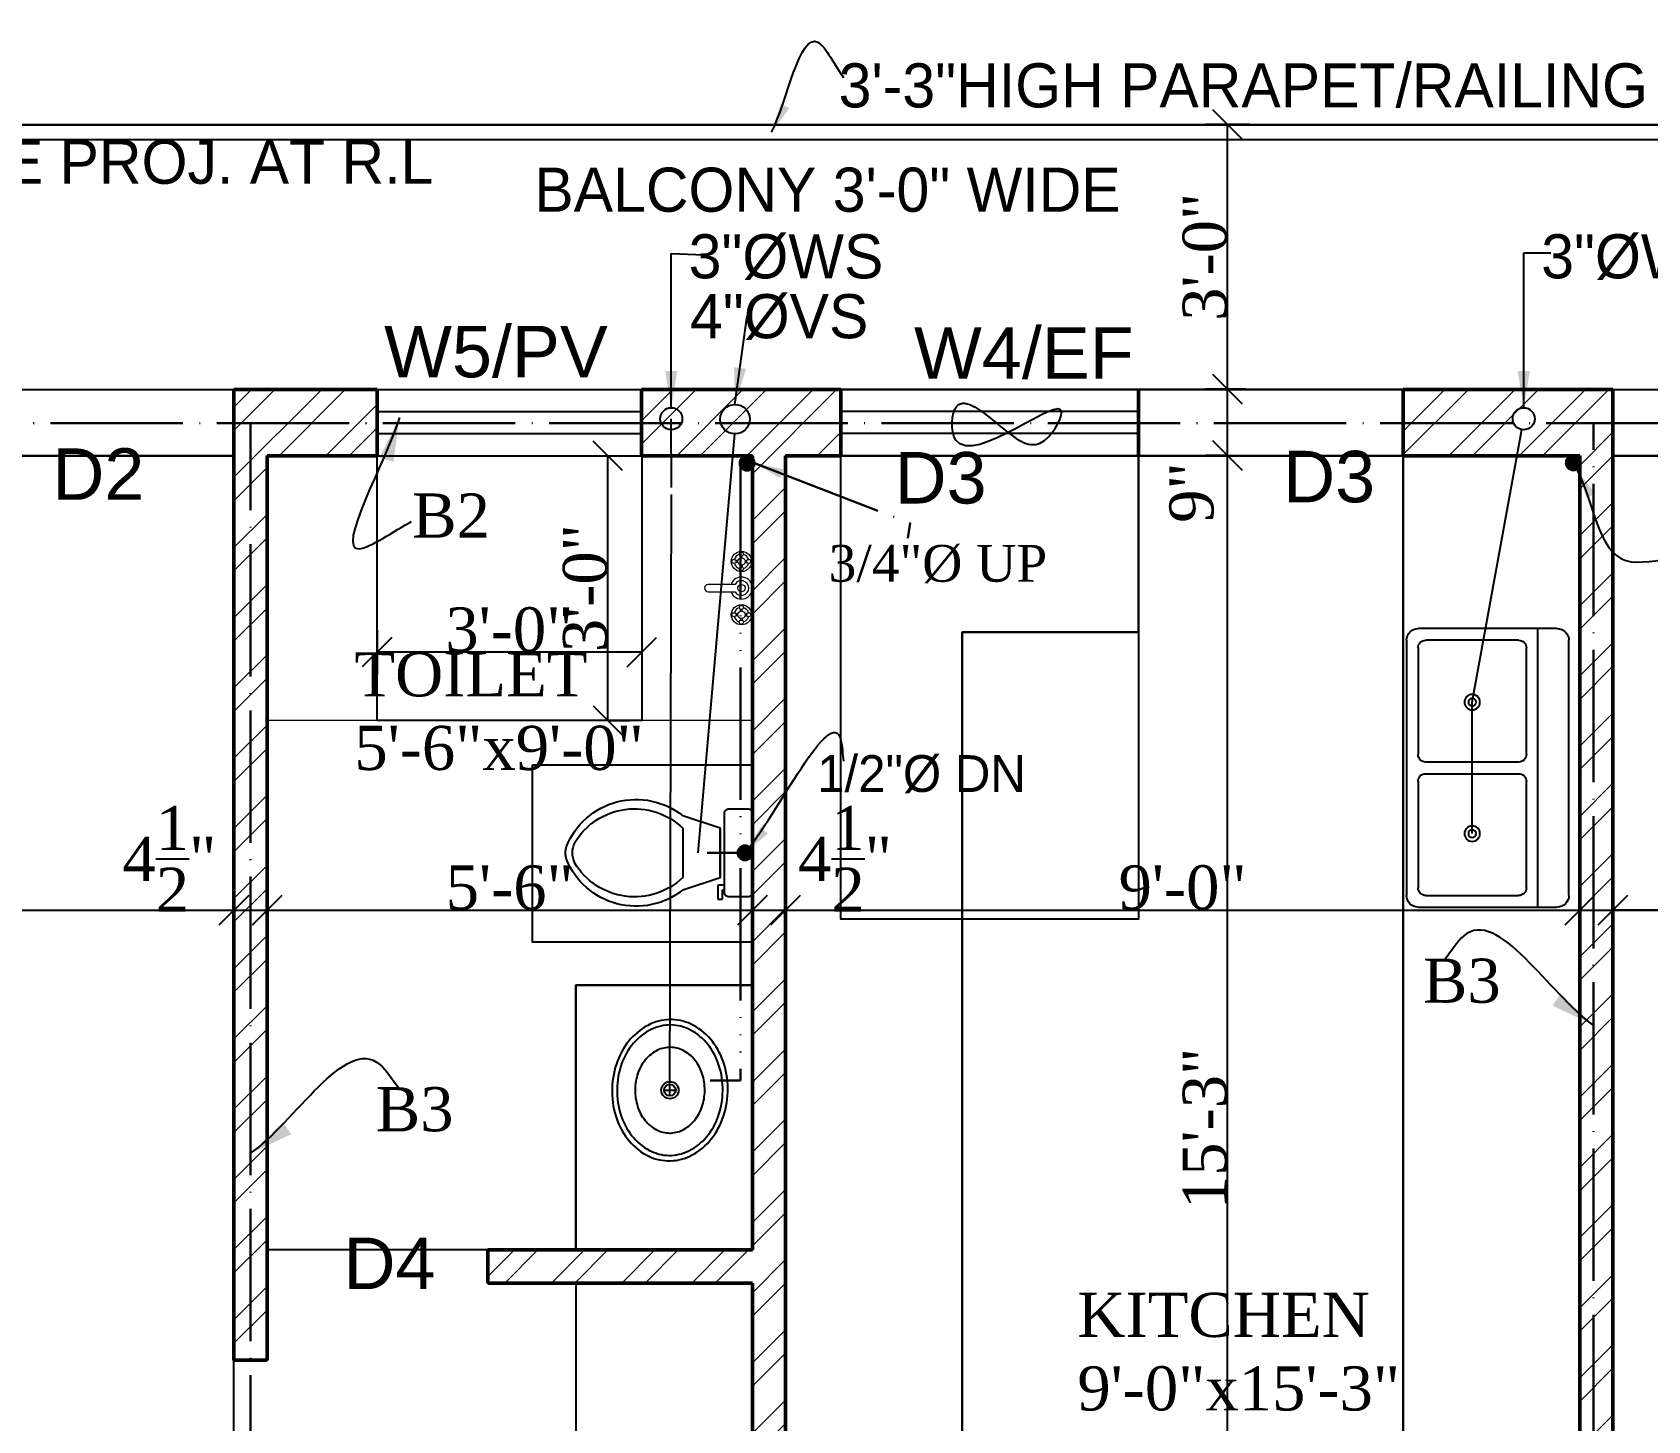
# Model space of a CAD drawing. Header units: feet. Extents: x 37458 to 42412, y -3338 to -325.
# Drawn here: x 38245.6 to 38465.3, y -726.3 to -537.5 of the extents above; entities that cross this region are included whole.
import ezdxf

# ---------------------------------------------------------------- set-up
doc = ezdxf.new("R2010")
doc.units = ezdxf.units.FT
doc.header["$MEASUREMENT"] = 0
doc.header["$PDMODE"] = 35
doc.header["$PDSIZE"] = 8
for name, pattern in [('ACAD_ISO04W100', [30, 24, -3, 0, -3]), ('ACAD_ISO06W100', [36, 24, -3, 0, -3, 0, -3, 0, -3]), ('DASHED2', [0.375, 0.25, -0.125])]:
    doc.linetypes.add(name, pattern=pattern)
doc.layers.get('0').update_dxf_attribs({"color": 34, "lineweight": 25})
doc.layers.get('Defpoints').update_dxf_attribs({"color": 52})
for name, color, linetype, lineweight in [('BEAM', 6, 'ACAD_ISO04W100', 30), ('dim', 161, 'Continuous', 25), ('dimensiom', 35, 'Continuous', 25), ('FITTINGS', 150, 'Continuous', 20), ('fresh water', 171, 'ACAD_ISO06W100', 30), ('HATCH', 254, 'Continuous', 13), ('joinery', 161, 'Continuous', 25), ('PROJECTION', 21, 'DASHED2', 25), ('RAILING', 113, 'Continuous', 25), ('Sewer', 30, 'Continuous', 25), ('TEXT', 7, 'Continuous', 30), ('wall', 1, 'Continuous', 50), ('WIN', 141, 'Continuous', 25)]:
    doc.layers.add(name, color=color, linetype=linetype, lineweight=lineweight)
for name, color, linetype, plot in [('BLK_1_FLR_1_BLT_UP_AREA', 25, 'Continuous', False), ('BLK_1_FLR_1_KITCHEN', 4, 'Continuous', False), ('BLK_1_FLR_1_REGULAR_ROOM_1', 1, 'Continuous', False), ('BLK_1_FLR_1_REGULAR_ROOM_2', 1, 'Continuous', False), ('BLK_1_FLR_1_WASH', 7, 'Continuous', False), ('BLK_1_FLR_1_WATER_CLOSET', 1, 'Continuous', False), ('BLK_1_FLR_1_WC_BATH', 4, 'Continuous', False)]:
    doc.layers.add(name, color=color, linetype=linetype, plot=plot)
for name, color, linetype in [('BLK_1_FLR_1_CARPET_AREA', 25, 'Continuous'), ('BLK_1_FLR_1_CHAJJA', 7, 'Continuous'), ('BLK_1_FLR_1_LIGHT_VENTILATION', 7, 'Continuous'), ('BLK_1_FLR_1_ROOM_2_LIGHT_VENTILATION_2', 7, 'Continuous')]:
    doc.layers.add(name, color=color, linetype=linetype)
doc.styles.add("4''", font='romai___.ttf', dxfattribs={"height": 7})
doc.styles.get("Standard").update_dxf_attribs({"font": 'times.ttf', "height": 6})
doc.dimstyles.new('arrow', dxfattribs={"dimtxt": 6, "dimasz": 4, "dimexe": 3, "dimexo": 6, "dimgap": 0, "dimtad": 1, "dimzin": 3, "dimdsep": 46, "dimlunit": 4, "dimtxsty": 'Standard', "dimblk": 'OBLIQUE', "dimcen": 12, "dimclrd": 7, "dimclre": 256, "dimclrt": 7, "dimadec": 0, "dimazin": 0, "dimtfac": 1, "dimtofl": 0, "dimtmove": 0, "dimatfit": 3, "dimfxl": 3, "dimfxlon": 1, "dimtolj": 1, "dimtzin": 0, "dimlwd": -1, "dimlwe": -1, "dimarcsym": 0})
doc.dimstyles.new('DIM PLAN', dxfattribs={"dimtxt": 6, "dimasz": 2, "dimexe": 3, "dimexo": 15, "dimgap": 0, "dimtad": 0, "dimzin": 3, "dimdsep": 46, "dimlunit": 4, "dimtxsty": 'Standard', "dimcen": 12, "dimclrd": 256, "dimclre": 256, "dimclrt": 256, "dimadec": 0, "dimazin": 0, "dimtfac": 1, "dimtofl": 0, "dimtmove": 0, "dimatfit": 3, "dimfxl": 3, "dimfxlon": 1, "dimtolj": 1, "dimtzin": 0, "dimlwd": -1, "dimlwe": -1, "dimarcsym": 0})

# ---------------------------------------------------------------- blocks, each defined once
blk = doc.blocks.new('A$C6097086A')
at = {"layer": 'Sewer'}
for p, q in [((-3.36, 9.45), (3.36, 9.45)), ((4.41, 4.72), (6.3, 4.72)), ((4.41, 3.78), (4.41, 4.72)), ((6.3, 4.72), (6.3, 4.09)), ((-5.98, 3.15), (-5.98, 0.63)), ((6.3, 4.09), (5.04, 4.09)), ((5.04, 4.09), (5.04, 3.78))]:
    blk.add_line(p, q, dxfattribs=at)
for points in [[(5.04, 9.45), (3.36, 4.41), (-3.36, 4.41), (-5.04, 9.45)], [(-3.36, 4.41), (3.36, 4.41)], [(5.35, 3.78), (-5.35, 3.78)], [(5.98, 0.63), (5.98, 3.15)], [(-5.35, 0), (5.35, 0)]]:
    blk.add_lwpolyline(points, dxfattribs=at)
for centre, radius, start, end in [((2.96, 15.82), 10.22, 112.0284, 218.5307), ((3.53, 16.02), 9.52, 121.053, 223.6321), ((0, 21.11), 3.36, 65.7318, 114.2682), ((0, 22.05), 3.36, 74.8605, 105.1395), ((-2.96, 15.82), 10.22, 321.4691, 67.9714), ((-3.53, 16.02), 9.52, 316.3677, 58.9468), ((-5.43, 3.23), 0.557, 81.8699, 188.1301), ((5.43, 3.23), 0.557, 351.8699, 98.1301), ((-5.43, 0.55), 0.557, 171.8699, 278.1301), ((5.43, 0.55), 0.557, 261.8699, 8.1301)]:
    blk.add_arc(centre, radius, start, end, dxfattribs=at)
blk = doc.blocks.new('Sink - Oval top')
at = {"layer": 'Sewer'}
for p, q in [((-1, 0), (1, 0)), ((0, 1), (0, -1))]:
    blk.add_line(p, q, dxfattribs=at)
at = {"layer": 'Sewer', "linetype": 'Continuous'}
for points in [[(-12.23, 0.39, 0.117634), (-11.46, -3.36, 0.104469), (-8.88, -6.8, 0.090016), (-5.08, -9.07, 0.08192), (-0.32, -10.02, 0.08192), (4.49, -9.38, 0.090016), (8.42, -7.36, 0.104469), (11.22, -4.09, 0.117634), (12.23, -0.39, 0.117634), (11.46, 3.36, 0.104469), (8.88, 6.8, 0.090016), (5.08, 9.07, 0.08192), (0.32, 10.02, 0.08192), (-4.49, 9.38, 0.090016), (-8.42, 7.36, 0.104469), (-11.22, 4.09, 0.117634)], [(-11.29, 0.16, 0.118622), (-10.52, -3.25, 0.104678), (-8.07, -6.36, 0.089562), (-4.54, -8.37, 0.081185), (-0.13, -9.15, 0.081185), (4.3, -8.49, 0.089562), (7.89, -6.58, 0.104678), (10.42, -3.55, 0.118622), (11.29, -0.16, 0.118622), (10.52, 3.25, 0.104678), (8.07, 6.36, 0.089562), (4.54, 8.37, 0.081185), (0.13, 9.15, 0.081185), (-4.3, 8.49, 0.089562), (-7.89, 6.58, 0.104678), (-10.42, 3.55, 0.118622)], [(-7.42, 0.08, 0.118283), (-6.91, -2.17, 0.104607), (-5.29, -4.21, 0.089718), (-2.97, -5.53, 0.081436), (-0.07, -6.04, 0.081436), (2.84, -5.59, 0.089718), (5.2, -4.33, 0.104607), (6.86, -2.32, 0.118283), (7.42, -0.08, 0.118283), (6.91, 2.17, 0.104607), (5.29, 4.21, 0.089718), (2.97, 5.53, 0.081436), (0.07, 6.04, 0.081436), (-2.84, 5.59, 0.089718), (-5.2, 4.33, 0.104607), (-6.86, 2.32, 0.118283)]]:
    blk.add_lwpolyline(points, format="xyb", close=True, dxfattribs=at)
at = {"layer": 'Sewer'}
for radius in [1.5, 1]:
    blk.add_circle((0, 0), radius, dxfattribs=at)
blk = doc.blocks.new('_Oblique')
at = {"layer": 'dimensiom', "color": 0, "lineweight": -2}
blk.add_line((-0.5, -0.5), (0.5, 0.5), dxfattribs=at)
blk = doc.blocks.new('Sink-double - 36 in top')
at = {"layer": 'Sewer'}
for p, q in [((-18, -4), (18, -4)), ((-0.75, -18.5), (-0.75, -6.5)), ((0.75, -6.5), (0.75, -18.5))]:
    blk.add_line(p, q, dxfattribs=at)
for points in [[(-16.5, 0), (16.5, 0)], [(-18, -19.5), (-18, -1.5)], [(18, -1.5), (18, -19.5)], [(-15.5, -5.5), (-1.75, -5.5)], [(1.75, -5.5), (15.5, -5.5)], [(-16.5, -18.5), (-16.5, -6.5)], [(16.5, -6.5), (16.5, -18.5)], [(-1.75, -19.5), (-15.5, -19.5)], [(15.5, -19.5), (1.75, -19.5)], [(16.5, -21), (-16.5, -21)]]:
    blk.add_lwpolyline(points, dxfattribs=at)
for centre, radius in [((-8.5, -12.5), 1), ((-8.5, -12.5), 0.5), ((8.5, -12.5), 1), ((8.5, -12.5), 0.5)]:
    blk.add_circle(centre, radius, dxfattribs=at)
for centre, radius, start, end in [((-16.5, -1.5), 1.5, 90, 180), ((16.5, -1.5), 1.5, 0, 90), ((-15.5, -6.5), 1, 90, 180), ((-1.75, -6.5), 1, 0, 90), ((1.75, -6.5), 1, 90, 180), ((15.5, -6.5), 1, 0, 90), ((-15.5, -18.5), 1, 180, 270), ((-1.75, -18.5), 1, 270, 0), ((1.75, -18.5), 1, 180, 270), ((15.5, -18.5), 1, 270, 0), ((-16.5, -19.5), 1.5, 180, 270), ((16.5, -19.5), 1.5, 270, 0)]:
    blk.add_arc(centre, radius, start, end, dxfattribs=at)
blk = doc.blocks.new('*D129')
at = {"layer": 'Defpoints', "color": 0, "ltscale": 0.75, "transparency": 16777216}
for p in [(38139.55, -647.75), (38273.05, -656.89), (38273.05, -656.89)]:
    blk.add_point(p, dxfattribs=at)
at = {"layer": 'dimensiom', "ltscale": 0.75, "transparency": 16777216}
for p, q in [((38139.55, -653.89), (38139.55, -659.89)), ((38273.05, -656.89), (38273.05, -659.89))]:
    blk.add_line(p, q, dxfattribs=at)
at = {"layer": 'dimensiom', "color": 7, "ltscale": 0.75, "transparency": 16777216}
blk.add_line((38139.55, -656.89), (38273.05, -656.89), dxfattribs=at)
at = {"layer": 'dimensiom', "color": 7, "ltscale": 0.75, "transparency": 16777216, "xscale": 4, "yscale": 4, "zscale": 4, "rotation": 180}
blk.add_blockref('_Oblique', (38139.55, -656.89), dxfattribs=at)
at = {"layer": 'dimensiom', "color": 7, "ltscale": 0.75, "transparency": 16777216, "xscale": 4, "yscale": 4, "zscale": 4}
blk.add_blockref('_Oblique', (38273.05, -656.89), dxfattribs=at)
at = {"layer": 'dimensiom', "color": 7, "ltscale": 0.75, "transparency": 16777216, "insert": (38206.3, -649.9), "char_height": 6, "attachment_point": 5}
blk.add_mtext('\\A1;11\'-1{\\H1x;\\S1/2;}"', dxfattribs=at)
blk = doc.blocks.new('*D130')
at = {"layer": 'Defpoints', "color": 0, "ltscale": 0.75, "transparency": 16777216}
for p in [(38273.05, -656.89), (38277.55, -656.89), (38277.55, -656.89)]:
    blk.add_point(p, dxfattribs=at)
at = {"layer": 'dimensiom', "ltscale": 0.75, "transparency": 16777216}
for p, q in [((38273.05, -656.89), (38273.05, -659.89)), ((38277.55, -656.89), (38277.55, -659.89))]:
    blk.add_line(p, q, dxfattribs=at)
at = {"layer": 'dimensiom', "color": 7, "ltscale": 0.75, "transparency": 16777216}
blk.add_line((38273.05, -656.89), (38277.55, -656.89), dxfattribs=at)
at = {"layer": 'dimensiom', "color": 7, "ltscale": 0.75, "transparency": 16777216, "xscale": 4, "yscale": 4, "zscale": 4, "rotation": 180}
blk.add_blockref('_Oblique', (38273.05, -656.89), dxfattribs=at)
at = {"layer": 'dimensiom', "color": 7, "ltscale": 0.75, "transparency": 16777216, "xscale": 4, "yscale": 4, "zscale": 4}
blk.add_blockref('_Oblique', (38277.55, -656.89), dxfattribs=at)
at = {"layer": 'dimensiom', "color": 7, "ltscale": 0.75, "transparency": 16777216, "insert": (38264.27, -649.9), "char_height": 6, "attachment_point": 5}
blk.add_mtext('\\A1;4{\\H1x;\\S1/2;}"', dxfattribs=at)
blk = doc.blocks.new('*D131')
at = {"layer": 'Defpoints', "color": 0, "ltscale": 0.75, "transparency": 16777216}
for p in [(38343.55, -649.09), (38277.55, -656.89), (38343.55, -656.89)]:
    blk.add_point(p, dxfattribs=at)
at = {"layer": 'dimensiom', "ltscale": 0.75, "transparency": 16777216}
for p, q in [((38343.55, -655.09), (38343.55, -659.89)), ((38277.55, -656.89), (38277.55, -659.89))]:
    blk.add_line(p, q, dxfattribs=at)
at = {"layer": 'dimensiom', "color": 7, "ltscale": 0.75, "transparency": 16777216}
blk.add_line((38277.55, -656.89), (38343.55, -656.89), dxfattribs=at)
at = {"layer": 'dimensiom', "color": 7, "ltscale": 0.75, "transparency": 16777216, "xscale": 4, "yscale": 4, "zscale": 4, "rotation": 180}
blk.add_blockref('_Oblique', (38277.55, -656.89), dxfattribs=at)
at = {"layer": 'dimensiom', "color": 7, "ltscale": 0.75, "transparency": 16777216, "xscale": 4, "yscale": 4, "zscale": 4}
blk.add_blockref('_Oblique', (38343.55, -656.89), dxfattribs=at)
at = {"layer": 'dimensiom', "color": 7, "ltscale": 0.75, "transparency": 16777216, "insert": (38310.55, -653.84), "char_height": 6, "attachment_point": 5}
blk.add_mtext('\\A1;5\'-6"', dxfattribs=at)
blk = doc.blocks.new('*D132')
at = {"layer": 'Defpoints', "color": 0, "ltscale": 0.75, "transparency": 16777216}
for p in [(38343.55, -649.09), (38348.05, -648.34), (38348.05, -656.89)]:
    blk.add_point(p, dxfattribs=at)
at = {"layer": 'dimensiom', "ltscale": 0.75, "transparency": 16777216}
for p, q in [((38348.05, -654.34), (38348.05, -659.89)), ((38343.55, -655.09), (38343.55, -659.89))]:
    blk.add_line(p, q, dxfattribs=at)
at = {"layer": 'dimensiom', "color": 7, "ltscale": 0.75, "transparency": 16777216}
blk.add_line((38343.55, -656.89), (38348.05, -656.89), dxfattribs=at)
at = {"layer": 'dimensiom', "color": 7, "ltscale": 0.75, "transparency": 16777216, "xscale": 4, "yscale": 4, "zscale": 4, "rotation": 180}
blk.add_blockref('_Oblique', (38343.55, -656.89), dxfattribs=at)
at = {"layer": 'dimensiom', "color": 7, "ltscale": 0.75, "transparency": 16777216, "xscale": 4, "yscale": 4, "zscale": 4}
blk.add_blockref('_Oblique', (38348.05, -656.89), dxfattribs=at)
at = {"layer": 'dimensiom', "color": 7, "ltscale": 0.75, "transparency": 16777216, "insert": (38356.14, -649.9), "char_height": 6, "attachment_point": 5}
blk.add_mtext('\\A1;4{\\H1x;\\S1/2;}"', dxfattribs=at)
blk = doc.blocks.new('*D133')
at = {"layer": 'Defpoints', "color": 0, "ltscale": 0.75, "transparency": 16777216}
for p in [(38348.05, -648.34), (38456.05, -654.44), (38456.05, -656.89)]:
    blk.add_point(p, dxfattribs=at)
at = {"layer": 'dimensiom', "ltscale": 0.75, "transparency": 16777216}
for p, q in [((38348.05, -654.34), (38348.05, -659.89)), ((38456.05, -656.89), (38456.05, -659.89))]:
    blk.add_line(p, q, dxfattribs=at)
at = {"layer": 'dimensiom', "color": 7, "ltscale": 0.75, "transparency": 16777216}
blk.add_line((38348.05, -656.89), (38456.05, -656.89), dxfattribs=at)
at = {"layer": 'dimensiom', "color": 7, "ltscale": 0.75, "transparency": 16777216, "xscale": 4, "yscale": 4, "zscale": 4, "rotation": 180}
blk.add_blockref('_Oblique', (38348.05, -656.89), dxfattribs=at)
at = {"layer": 'dimensiom', "color": 7, "ltscale": 0.75, "transparency": 16777216, "xscale": 4, "yscale": 4, "zscale": 4}
blk.add_blockref('_Oblique', (38456.05, -656.89), dxfattribs=at)
at = {"layer": 'dimensiom', "color": 7, "ltscale": 0.75, "transparency": 16777216, "insert": (38402.05, -653.83), "char_height": 6, "attachment_point": 5}
blk.add_mtext('\\A1;9\'-0"', dxfattribs=at)
blk = doc.blocks.new('*D134')
at = {"layer": 'Defpoints', "color": 0, "ltscale": 0.75, "transparency": 16777216}
for p in [(38460.55, -595.09), (38456.05, -654.44), (38460.55, -656.89)]:
    blk.add_point(p, dxfattribs=at)
at = {"layer": 'dimensiom', "ltscale": 0.75, "transparency": 16777216}
for p, q in [((38460.55, -653.89), (38460.55, -659.89)), ((38456.05, -656.89), (38456.05, -659.89))]:
    blk.add_line(p, q, dxfattribs=at)
at = {"layer": 'dimensiom', "color": 7, "ltscale": 0.75, "transparency": 16777216}
for p in [(38456.05, -656.89), (38479.62, -656.89)]:
    blk.add_line(p, (38460.55, -656.89), dxfattribs=at)
at = {"layer": 'dimensiom', "color": 7, "ltscale": 0.75, "transparency": 16777216, "xscale": 4, "yscale": 4, "zscale": 4, "rotation": 180}
blk.add_blockref('_Oblique', (38456.05, -656.89), dxfattribs=at)
at = {"layer": 'dimensiom', "color": 7, "ltscale": 0.75, "transparency": 16777216, "xscale": 4, "yscale": 4, "zscale": 4}
blk.add_blockref('_Oblique', (38460.55, -656.89), dxfattribs=at)
at = {"layer": 'dimensiom', "color": 7, "ltscale": 0.75, "transparency": 16777216, "insert": (38473.87, -649.9), "char_height": 6, "attachment_point": 5}
blk.add_mtext('\\A1;4{\\H1x;\\S1/2;}"', dxfattribs=at)
blk = doc.blocks.new('*D135')
at = {"layer": 'Defpoints', "color": 0, "ltscale": 0.75, "transparency": 16777216}
for p in [(38460.55, -595.09), (38598.55, -595.09), (38598.55, -656.89)]:
    blk.add_point(p, dxfattribs=at)
at = {"layer": 'dimensiom', "ltscale": 0.75, "transparency": 16777216}
for p, q in [((38460.55, -653.89), (38460.55, -659.89)), ((38598.55, -653.89), (38598.55, -659.89))]:
    blk.add_line(p, q, dxfattribs=at)
at = {"layer": 'dimensiom', "color": 7, "ltscale": 0.75, "transparency": 16777216}
blk.add_line((38460.55, -656.89), (38598.55, -656.89), dxfattribs=at)
at = {"layer": 'dimensiom', "color": 7, "ltscale": 0.75, "transparency": 16777216, "xscale": 4, "yscale": 4, "zscale": 4, "rotation": 180}
blk.add_blockref('_Oblique', (38460.55, -656.89), dxfattribs=at)
at = {"layer": 'dimensiom', "color": 7, "ltscale": 0.75, "transparency": 16777216, "xscale": 4, "yscale": 4, "zscale": 4}
blk.add_blockref('_Oblique', (38598.55, -656.89), dxfattribs=at)
at = {"layer": 'dimensiom', "color": 7, "ltscale": 0.75, "transparency": 16777216, "insert": (38529.55, -653.84), "char_height": 6, "attachment_point": 5}
blk.add_mtext('\\A1;11\'-6"', dxfattribs=at)
blk = doc.blocks.new('*D154')
at = {"layer": 'Defpoints', "color": 0, "ltscale": 0.75, "transparency": 16777216}
for p in [(38408.14, -595.04), (38412.14, -595.04), (38412.14, -778.09)]:
    blk.add_point(p, dxfattribs=at)
at = {"layer": 'dimensiom', "ltscale": 0.75, "transparency": 16777216}
for p, q in [((38408.14, -595.04), (38405.14, -595.04)), ((38408.14, -778.09), (38405.14, -778.09))]:
    blk.add_line(p, q, dxfattribs=at)
at = {"layer": 'dimensiom', "color": 7, "ltscale": 0.75, "transparency": 16777216}
blk.add_line((38408.14, -778.09), (38408.14, -595.04), dxfattribs=at)
at = {"layer": 'dimensiom', "color": 7, "ltscale": 0.75, "transparency": 16777216, "xscale": 4, "yscale": 4, "zscale": 4}
for p, rotation in [((38408.14, -595.04), 90), ((38408.14, -778.09), 270)]:
    blk.add_blockref('_Oblique', p, dxfattribs=dict(at, rotation=rotation))
at = {"layer": 'dimensiom', "color": 7, "ltscale": 0.75, "transparency": 16777216, "insert": (38405.09, -686.56), "char_height": 6, "attachment_point": 5, "rotation": 90}
blk.add_mtext('\\A1;15\'-3"', dxfattribs=at)
blk = doc.blocks.new('*D155')
at = {"layer": 'Defpoints', "color": 0, "ltscale": 0.75, "transparency": 16777216}
for p in [(38408.14, -586.04), (38416.64, -586.04), (38412.14, -595.04)]:
    blk.add_point(p, dxfattribs=at)
at = {"layer": 'dimensiom', "ltscale": 0.75, "transparency": 16777216}
for p, q in [((38410.64, -586.04), (38405.14, -586.04)), ((38408.14, -595.04), (38405.14, -595.04))]:
    blk.add_line(p, q, dxfattribs=at)
at = {"layer": 'dimensiom', "color": 7, "ltscale": 0.75, "transparency": 16777216}
blk.add_line((38408.14, -595.04), (38408.14, -586.04), dxfattribs=at)
at = {"layer": 'dimensiom', "color": 7, "ltscale": 0.75, "transparency": 16777216, "xscale": 4, "yscale": 4, "zscale": 4}
for p, rotation in [((38408.14, -586.04), 90), ((38408.14, -595.04), 270)]:
    blk.add_blockref('_Oblique', p, dxfattribs=dict(at, rotation=rotation))
at = {"layer": 'dimensiom', "color": 7, "ltscale": 0.75, "transparency": 16777216, "insert": (38403.28, -600.1), "char_height": 6, "attachment_point": 5, "rotation": 90}
blk.add_mtext('\\A1;9"', dxfattribs=at)
blk = doc.blocks.new('*D156')
at = {"layer": 'Defpoints', "color": 0, "ltscale": 0.75, "transparency": 16777216}
for p in [(38408.14, -550.04), (38422.56, -550.04), (38416.64, -586.04)]:
    blk.add_point(p, dxfattribs=at)
at = {"layer": 'dimensiom', "ltscale": 0.75, "transparency": 16777216}
for p, q in [((38411.14, -550.04), (38405.14, -550.04)), ((38410.64, -586.04), (38405.14, -586.04))]:
    blk.add_line(p, q, dxfattribs=at)
at = {"layer": 'dimensiom', "color": 7, "ltscale": 0.75, "transparency": 16777216}
blk.add_line((38408.14, -586.04), (38408.14, -550.04), dxfattribs=at)
at = {"layer": 'dimensiom', "color": 7, "ltscale": 0.75, "transparency": 16777216, "xscale": 4, "yscale": 4, "zscale": 4}
for p, rotation in [((38408.14, -550.04), 90), ((38408.14, -586.04), 270)]:
    blk.add_blockref('_Oblique', p, dxfattribs=dict(at, rotation=rotation))
at = {"layer": 'dimensiom', "color": 7, "ltscale": 0.75, "transparency": 16777216, "insert": (38405.09, -568.04), "char_height": 6, "attachment_point": 5, "rotation": 90}
blk.add_mtext('\\A1;3\'-0"', dxfattribs=at)
blk = doc.blocks.new('Faucet - Bathroom top')
for p, q in [((-4.107, 0.125), (-4.375, 0.125)), ((-3.75, 0.4788), (-3.75, 0.75)), ((-3.5, 0.482), (-3.5, 0.75)), ((-3.1461, 0.125), (-2.875, 0.125)), ((3.143, 0.125), (2.875, 0.125)), ((3.5, 0.4788), (3.5, 0.75)), ((3.75, 0.482), (3.75, 0.75)), ((4.1039, 0.125), (4.375, 0.125)), ((-4.1039, -0.125), (-4.375, -0.125)), ((-3.75, -0.4821), (-3.75, -0.75)), ((-3.5, -0.4789), (-3.5, -0.75)), ((-3.143, -0.125), (-2.875, -0.125)), ((-0.5, -0.8639), (-0.5, -4.5)), ((0.5, -4.5), (0.5, -0.8631)), ((3.1461, -0.125), (2.875, -0.125)), ((3.5, -0.4821), (3.5, -0.75)), ((3.75, -0.4789), (3.75, -0.75)), ((4.107, -0.125), (4.375, -0.125))]:
    blk.add_line(p, q)
for centre, radius in [((-3.625, 0), 1.375), ((-4.625, 0), 0.2795), ((-3.625, 0), 0.5), ((-3.625, 1), 0.2795), ((-2.625, 0), 0.2795), ((0, 0), 0.5), ((3.625, 0), 1.375), ((2.625, 0), 0.2795), ((3.625, 0), 0.5), ((3.625, 1), 0.2795), ((4.625, 0), 0.2795), ((-3.625, -1), 0.2795), ((3.625, -1), 0.2795)]:
    blk.add_circle(centre, radius)
for centre, radius, start, end in [((-3.625, 0), 1, 105.2407, 164.2093), ((-3.625, 0), 1, 16.44125, 74.07887), ((0, 0), 1.5, 289.6514, 250.3603), ((0, 0), 1, 300.3431, 239.7554), ((3.625, 0), 1, 106.12, 164.0884), ((3.625, 0), 1, 16.23422, 73.90469), ((-3.625, 0), 1, 196.2342, 253.9047), ((-3.625, 0), 1, 286.12, 344.0884), ((3.625, 0), 1, 196.4413, 254.0789), ((3.625, 0), 1, 285.2407, 344.2093), ((0, -4.5), 0.5, 180, 0)]:
    blk.add_arc(centre, radius, start, end)
blk = doc.blocks.new('*D336')
at = {"layer": 'BLK_1_FLR_1_LIGHT_VENTILATION', "ltscale": 0.75, "transparency": 16777216}
for p, q in [((38323.87, -595.09), (38326.87, -595.09)), ((38323.87, -631.09), (38326.87, -631.09))]:
    blk.add_line(p, q, dxfattribs=at)
at = {"layer": 'BLK_1_FLR_1_LIGHT_VENTILATION', "color": 7, "ltscale": 0.75, "transparency": 16777216}
blk.add_line((38323.87, -631.09), (38323.87, -595.09), dxfattribs=at)
at = {"layer": 'Defpoints', "color": 0, "ltscale": 0.75, "transparency": 16777216}
for p in [(38323.6, -595.09), (38323.87, -595.09), (38323.6, -631.09)]:
    blk.add_point(p, dxfattribs=at)
at = {"layer": 'BLK_1_FLR_1_LIGHT_VENTILATION', "color": 7, "ltscale": 0.75, "transparency": 16777216, "xscale": 4, "yscale": 4, "zscale": 4}
for p, rotation in [((38323.87, -595.09), 90), ((38323.87, -631.09), 270)]:
    blk.add_blockref('_Oblique', p, dxfattribs=dict(at, rotation=rotation))
at = {"layer": 'BLK_1_FLR_1_LIGHT_VENTILATION', "color": 7, "ltscale": 0.75, "transparency": 16777216, "insert": (38320.82, -613.09), "char_height": 6, "attachment_point": 5, "rotation": 90}
blk.add_mtext('\\A1;3\'-0"', dxfattribs=at)
blk = doc.blocks.new('*D337')
at = {"layer": 'BLK_1_FLR_1_LIGHT_VENTILATION', "ltscale": 0.75, "transparency": 16777216}
for p, q in [((38292.5, -618.81), (38292.5, -624.81)), ((38328.5, -618.81), (38328.5, -624.81))]:
    blk.add_line(p, q, dxfattribs=at)
at = {"layer": 'BLK_1_FLR_1_LIGHT_VENTILATION', "color": 7, "ltscale": 0.75, "transparency": 16777216}
blk.add_line((38328.5, -621.81), (38292.5, -621.81), dxfattribs=at)
at = {"layer": 'Defpoints', "color": 0, "ltscale": 0.75, "transparency": 16777216}
for p in [(38328.5, -607.12), (38292.5, -610.68), (38292.5, -621.81)]:
    blk.add_point(p, dxfattribs=at)
at = {"layer": 'BLK_1_FLR_1_LIGHT_VENTILATION', "color": 7, "ltscale": 0.75, "transparency": 16777216, "xscale": 4, "yscale": 4, "zscale": 4, "rotation": 180}
blk.add_blockref('_Oblique', (38292.5, -621.81), dxfattribs=at)
at = {"layer": 'BLK_1_FLR_1_LIGHT_VENTILATION', "color": 7, "ltscale": 0.75, "transparency": 16777216, "xscale": 4, "yscale": 4, "zscale": 4}
blk.add_blockref('_Oblique', (38328.5, -621.81), dxfattribs=at)
at = {"layer": 'BLK_1_FLR_1_LIGHT_VENTILATION', "color": 7, "ltscale": 0.75, "transparency": 16777216, "insert": (38310.5, -618.76), "char_height": 6, "attachment_point": 5}
blk.add_mtext('\\A1;3\'-0"', dxfattribs=at)

msp = doc.modelspace()

# ---------------------------------------------------------------- hatches: boundary and pattern name
at = {"layer": 'fresh water', "ltscale": 0.5}
h = msp.add_hatch(dxfattribs=at)
h.set_pattern_fill('ANSI31', color=256, style=0)
h.set_pattern_definition([(45, (-22457.18327, -10808.59637), (-0.08838834765, 0.08838834765), [])])
h.paths.add_polyline_path([(38343.8167, -596.0964, 1), (38341.8167, -596.0964, 1)])
h = msp.add_hatch(dxfattribs=at)
h.set_pattern_fill('ANSI31', color=256, style=0)
h.set_pattern_definition([(45, (-22344.81991, -10808.54865), (-0.08838834765, 0.08838834765), [])])
h.paths.add_polyline_path([(38456.1801, -596.0486, 1), (38454.1801, -596.0486, 1)])
h = msp.add_hatch(dxfattribs=at)
h.set_pattern_fill('ANSI31', color=256, style=0)
h.set_pattern_definition([(45, (-22457.45057, -10861.58599), (-0.08838834765, 0.08838834765), [])])
h.paths.add_polyline_path([(38343.5494, -649.086, 1), (38341.5494, -649.086, 1)])
at = {"layer": 'HATCH', "ltscale": 0.75}
h = msp.add_hatch(dxfattribs=at)
h.set_pattern_fill('ANSI32', color=256, scale=18, style=0)
h.paths.add_polyline_path([(38139.5494, -787.0861), (38199.5494, -787.0861), (38231.1377, -787.0861), (38259.5494, -815.4977), (38259.5494, -886.0861), (38264.0494, -886.0861), (38264.0494, -813.6338), (38228.5017, -778.0861), (38139.5494, -778.0861), (38139.5494, -595.0861), (38157.5494, -595.0861), (38157.5494, -586.0362), (38130.5494, -586.0362), (38130.5494, -1210.0861), (38139.5494, -1210.0861), (38139.5494, -1105.0861), (38139.5494, -1039.0861), (38139.5494, -895.0861), (38162.0494, -895.0861), (38162.0494, -890.5861), (38139.5494, -890.5861), (38139.5494, -827.5861), (38195.0494, -827.5861), (38195.0494, -860.5861), (38199.5494, -860.5861), (38199.5494, -823.0861), (38139.5494, -823.0861)])
h.paths.add_polyline_path([(38292.5012, -586.0861), (38273.0494, -586.0861), (38273.0494, -718.0861), (38277.5494, -718.0861), (38277.5494, -595.0861), (38292.5012, -595.0861)], flags=17)
h.paths.add_polyline_path([(38355.5494, -586.0861), (38328.4602, -586.0861), (38328.4602, -595.0861), (38343.5494, -595.0861), (38343.5494, -703.0861), (38307.5494, -703.0861), (38307.5494, -707.5861), (38343.5494, -707.5861), (38343.5494, -755.5861), (38319.5494, -755.5861), (38319.5494, -778.0861), (38290.02, -778.0861), (38277.5494, -765.6155), (38277.5494, -754.0861), (38273.0494, -754.0861), (38273.0494, -767.4795), (38292.656, -787.0861), (38324.0494, -787.0861), (38324.0494, -760.0861), (38367.5494, -760.0861), (38367.5494, -787.0861), (38372.0494, -787.0861), (38372.0494, -755.5861), (38348.0494, -755.5861), (38348.0494, -595.0861), (38355.5494, -595.0861)])
h.paths.add_polyline_path([(38460.5494, -586.0861), (38432.0494, -586.0861), (38432.0494, -595.0861), (38456.0494, -595.0861), (38456.0494, -769.0861), (38451.5494, -769.0861), (38451.5494, -787.0861), (38460.5494, -787.0861)])
h.paths.add_polyline_path([(38505.6404, -586.0861), (38496.6044, -586.0861), (38496.6044, -595.0861), (38505.6404, -595.0861)])
h.paths.add_polyline_path([(38607.5494, -586.0861), (38583.6404, -586.0861), (38583.6404, -595.0861), (38598.5494, -595.0861), (38598.5494, -865.0802), (38579.7994, -865.0802), (38579.7994, -869.5802), (38598.5494, -869.5802), (38598.5494, -905.5802), (38579.7994, -905.5802), (38579.7994, -910.0802), (38598.5494, -910.0802), (38598.5494, -991.0861), (38598.5494, -1000.0861), (38598.5494, -1183.0861), (38580.5494, -1183.0861), (38580.5494, -1192.0861), (38598.5494, -1192.0861), (38598.5494, -1210.0861), (38607.5494, -1210.0861)])
h.paths.add_polyline_path([(38568.5494, -778.0861), (38505.5494, -778.0861), (38505.5494, -787.0861), (38520.5494, -787.0861), (38520.5494, -878.5802), (38520.5494, -881.5861), (38529.5494, -881.5861), (38529.5494, -869.5802), (38543.7994, -869.5802), (38543.7994, -865.0802), (38525.0494, -865.0802), (38525.0494, -787.0861), (38568.5494, -787.0861)])
h.paths.add_polyline_path([(38529.5494, -899.5861), (38520.5494, -899.5861), (38520.5494, -1000.0861), (38525.0494, -1000.0861), (38525.0494, -910.0802), (38543.7994, -910.0802), (38543.7994, -905.5802), (38529.5494, -905.5802)])
h.paths.add_polyline_path([(38580.5494, -991.0861), (38555.0494, -991.0861), (38555.0494, -1000.0861), (38580.5494, -1000.0861)])
h.paths.add_polyline_path([(38478.5494, -1000.0861), (38474.0494, -1000.0861), (38474.0494, -1183.0861), (38454.5494, -1183.0861), (38454.5494, -1192.0861), (38478.5494, -1192.0861)])
h.paths.add_polyline_path([(38321.0494, -1039.0861), (38312.0494, -1039.0861), (38312.0494, -1192.0861), (38336.0494, -1192.0861), (38336.0494, -1183.0861), (38321.0494, -1183.0861)])
h.paths.add_polyline_path([(38264.0494, -938.5861), (38259.5494, -938.5861), (38259.5494, -1048.0861), (38264.0494, -1048.0861)], flags=17)
h.paths.add_polyline_path([(38246.0494, -890.5861), (38195.0494, -890.5861), (38195.0494, -895.0861), (38246.0494, -895.0861)], flags=17)

# ---------------------------------------------------------------- linework, layer by layer
at = {"layer": 'BEAM', "ltscale": 0.75}
for p, q in [((38135.1044, -590.6769), (38603.1044, -590.6769)), ((38275.3141, -783.3103), (38275.3141, -590.6769)), ((38457.9217, -775.0861), (38457.9217, -590.6769))]:
    msp.add_line(p, q, dxfattribs=at)
at = {"layer": 'BLK_1_FLR_1_BLT_UP_AREA', "color": 25, "ltscale": 0.75}
msp.add_lwpolyline([(38135.1044, -586.0861), (38603.1044, -586.0861), (38603.1044, -1192.0861), (38135.1044, -1192.0861)], close=True, dxfattribs=at)
at = {"layer": 'BLK_1_FLR_1_CARPET_AREA', "color": 25, "ltscale": 0.75}
for points in [[(38139.5494, -754.0861), (38139.5494, -595.0861), (38157.5494, -595.0861), (38273.0494, -595.0861), (38273.0494, -718.0861), (38277.5494, -718.0861), (38277.5494, -595.0861), (38343.5494, -595.0861), (38343.5494, -703.0861), (38307.5494, -703.0861), (38307.5494, -707.5861), (38319.5494, -707.5861), (38319.5494, -778.0861)], [(38372.0494, -787.0861), (38372.0494, -619.0861), (38396.0494, -619.0861), (38396.0494, -595.0861), (38432.0494, -595.0861), (38432.0494, -787.0861)], [(38460.5494, -787.0861), (38460.5494, -595.0861), (38598.5494, -595.0861)]]:
    msp.add_lwpolyline(points, dxfattribs=at)
at = {"layer": 'BLK_1_FLR_1_CHAJJA'}
msp.add_lwpolyline([(38505.6131, -550.0861), (38175.6044, -550.0861), (38175.6044, -586.0861), (38505.6131, -586.0861)], close=True, dxfattribs=at)
at = {"layer": 'BLK_1_FLR_1_KITCHEN', "color": 1, "ltscale": 0.75}
msp.add_lwpolyline([(38348.0494, -755.5861), (38456.0494, -755.5861), (38456.0494, -595.0861), (38348.0494, -595.0861)], close=True, dxfattribs=at)
at = {"layer": 'BLK_1_FLR_1_LIGHT_VENTILATION', "color": 114, "ltscale": 0.75}
msp.add_lwpolyline([(38292.5012, -595.0861), (38328.5012, -595.0861), (38328.5012, -631.0861), (38292.5012, -631.0861)], close=True, dxfattribs=at)
at = {"layer": 'BLK_1_FLR_1_REGULAR_ROOM_1', "color": 1}
msp.add_lwpolyline([(38139.5494, -754.0861), (38273.0494, -754.0861), (38273.0494, -595.0861), (38139.5494, -595.0861)], close=True, dxfattribs=at)
at = {"layer": 'BLK_1_FLR_1_REGULAR_ROOM_2', "color": 1}
msp.add_lwpolyline([(38598.5494, -595.0861), (38460.5494, -595.0861), (38460.5494, -754.0861), (38598.5494, -754.0861)], close=True, dxfattribs=at)
at = {"layer": 'BLK_1_FLR_1_ROOM_2_LIGHT_VENTILATION_2', "color": 114, "true_color": 0x139b48}
msp.add_lwpolyline([(38355.5494, -595.0861), (38396.0494, -595.0861), (38396.0494, -658.0861), (38355.5494, -658.0861)], close=True, dxfattribs=at)
at = {"layer": 'BLK_1_FLR_1_WASH', "color": 7, "ltscale": 0.75}
msp.add_lwpolyline([(38319.5494, -667.0861), (38343.5494, -667.0861), (38343.5494, -703.0861), (38319.5494, -703.0861)], close=True, dxfattribs=at)
at = {"layer": 'BLK_1_FLR_1_WATER_CLOSET', "color": 3, "ltscale": 0.75}
msp.add_lwpolyline([(38313.6262, -637.118), (38343.5494, -637.118), (38343.5494, -661.2396), (38313.6262, -661.2396)], close=True, dxfattribs=at)
at = {"layer": 'BLK_1_FLR_1_WC_BATH', "color": 3, "ltscale": 0.75}
msp.add_lwpolyline([(38343.5494, -703.0861), (38277.5494, -703.0861), (38277.5494, -595.0861), (38343.5494, -595.0861)], close=True, dxfattribs=at)
at = {"layer": 'dim', "ltscale": 0.75}
msp.add_open_spline([(38377.3374, -591.145), (38374.9056, -589.0966), (38370.7928, -585.6324), (38369.9567, -599.8808), (38389.6632, -582.8979), (38382.6116, -595.4725), (38379.1808, -592.6574), (38377.3374, -591.145)], degree=3, knots=[0, 0, 0, 0, 6.60458805, 11.17015416, 26.0443575, 31.06249328, 36.88943188, 36.88943188, 36.88943188, 36.88943188], dxfattribs=at)
at = {"layer": 'FITTINGS', "ltscale": 0.75}
msp.add_line((38343.5494, -631.0861), (38277.5494, -631.0861), dxfattribs=at)
at = {"layer": 'fresh water', "ltscale": 0.75}
msp.add_line((38341.5494, -649.086), (38337.398, -649.086), dxfattribs=at)
msp.add_lwpolyline([(38341.9355, -596.5691), (38341.9355, -680.0201), (38337.8029, -680.0201)], dxfattribs=at)
at = {"layer": 'fresh water', "ltscale": 0.5}
for centre in [(38342.8167, -596.0964), (38455.1801, -596.0486), (38342.5494, -649.086)]:
    msp.add_circle(centre, 1, dxfattribs=at)
at = {"layer": 'PROJECTION', "ltscale": 40}
for p, q in [((38176.6044, -550.0861), (38562.5494, -550.0861)), ((38492.1044, -550.0861), (38232.3694, -550.0861)), ((38492.1044, -550.0861), (38232.3694, -550.0861))]:
    msp.add_line(p, q, dxfattribs=at)
at = {"layer": 'RAILING', "linetype": 'Continuous', "ltscale": 40}
for p, q in [((38175.6044, -550.0861), (38505.6131, -550.0861)), ((38177.6044, -552.0861), (38503.6131, -552.0861))]:
    msp.add_line(p, q, dxfattribs=at)
at = {"layer": 'Sewer', "ltscale": 0.75}
for p, q in [((38332.5573, -599.4132), (38332.5045, -590.0656)), ((38336.1516, -649.0861), (38341.1745, -592.1129)), ((38332.328, -681.3589), (38332.5586, -600.3656))]:
    msp.add_line(p, q, dxfattribs=at)
msp.add_lwpolyline([(38441.4297, -646.4723), (38441.4297, -628.5897), (38448.1706, -591.5414)], dxfattribs=at)
msp.add_lwpolyline([(38319.5494, -703.0861), (38343.5494, -703.0861), (38343.5494, -667.0861), (38319.5494, -667.0861)], close=True, dxfattribs=at)
for centre, radius in [((38332.5045, -590.0656), 1.5), ((38341.1745, -590.1129), 2), ((38448.4391, -590.0656), 1.5)]:
    msp.add_circle(centre, radius, dxfattribs=at)
at = {"layer": 'wall', "ltscale": 0.75}
for p, q in [((38273.0494, -718.0861), (38273.0494, -586.0861)), ((38273.0494, -586.0861), (38292.5012, -586.0861)), ((38292.5012, -595.0861), (38292.5012, -586.0861)), ((38328.4602, -595.0861), (38328.4602, -586.0861)), ((38355.5494, -586.0861), (38328.4602, -586.0861)), ((38355.5494, -595.0861), (38355.5494, -586.0861)), ((38396.0494, -595.0861), (38396.0494, -586.0861)), ((38432.0494, -595.0861), (38432.0494, -586.0861)), ((38460.5494, -586.0861), (38432.0494, -586.0861)), ((38460.5494, -787.0861), (38460.5494, -586.0861)), ((38277.5494, -718.0861), (38277.5494, -595.0861)), ((38277.5494, -595.0861), (38292.5012, -595.0861)), ((38343.5494, -595.0861), (38328.4602, -595.0861)), ((38343.5494, -595.0861), (38343.5494, -703.0861)), ((38355.5494, -595.0861), (38348.0494, -595.0861)), ((38348.0494, -595.0861), (38348.0494, -755.5861)), ((38456.0494, -595.0861), (38432.0494, -595.0861)), ((38456.0494, -769.0861), (38456.0494, -595.0861)), ((38307.5494, -707.5861), (38307.5494, -703.0861)), ((38343.5494, -703.0861), (38307.5494, -703.0861)), ((38343.5494, -707.5861), (38307.5494, -707.5861)), ((38343.5494, -707.5861), (38343.5494, -755.5861)), ((38273.0494, -718.0861), (38277.5494, -718.0861))]:
    msp.add_line(p, q, dxfattribs=at)
at = {"layer": 'WIN', "ltscale": 0.75}
for p, q in [((38292.5012, -586.0861), (38328.4602, -586.0861)), ((38432.0494, -586.0861), (38355.5494, -586.0861)), ((38292.5012, -589.0861), (38328.4602, -589.0861)), ((38396.0494, -589.0861), (38355.5494, -589.0861)), ((38292.5012, -592.0861), (38328.4602, -592.0861)), ((38396.0494, -592.0861), (38355.5494, -592.0861)), ((38292.5012, -595.0861), (38328.4602, -595.0861)), ((38396.0494, -595.0861), (38355.5494, -595.0861)), ((38396.0494, -595.0861), (38396.0494, -619.0861)), ((38432.0494, -787.0861), (38432.0494, -595.0861)), ((38396.0494, -619.0861), (38372.0494, -619.0861)), ((38372.0494, -619.0861), (38372.0494, -778.0861)), ((38319.5494, -707.5861), (38319.5494, -778.0861))]:
    msp.add_line(p, q, dxfattribs=at)

# ---------------------------------------------------------------- block references
at = {"layer": 'FITTINGS', "ltscale": 0.75, "rotation": 270}
msp.add_blockref('Faucet - Bathroom top', (38342.0494, -613.0862), dxfattribs=at)
at = {"layer": 'FITTINGS', "ltscale": 0.75, "xscale": -1, "rotation": 90}
msp.add_blockref('A$C6097086A', (38343.5494, -649.0861), dxfattribs=at)
at = {"layer": 'Sewer', "ltscale": 0.75}
for name, p, xscale, yscale, zscale, rotation in [('Sink-double - 36 in top', (38454.5787, -637.531), -1.051921408565249, 1.051921408565249, 1.051921408567704, 270), ('Sink - Oval top', (38332.328, -681.3589), 0.7852857495599892, 0.7852857495599892, 0.7852857495697247, 90)]:
    msp.add_blockref(name, p, dxfattribs=dict(at, xscale=xscale, yscale=yscale, zscale=zscale, rotation=rotation))

# ---------------------------------------------------------------- texts
at = {"layer": 'BEAM', "ltscale": 0.75, "char_height": 6, "width": 24.426941, "attachment_point": 1}
for s, insert in [('{\\fromantic|b0|i0|c2|p2;B2}', (38297.2859, -600.216)), ('{\\fromantic|b0|i0|c2|p2;B3}', (38434.726, -663.4642)), ('{\\fromantic|b0|i0|c2|p2;B3}', (38292.3308, -680.9442))]:
    msp.add_mtext(s, dxfattribs=dict(at, insert=insert))
at = {"layer": 'fresh water', "ltscale": 0.75, "char_height": 5, "width": 34.965431, "attachment_point": 1, "style": "4''"}
for s, insert in [('{\\fRomantic|b0|i0|c2|p2;3/4"%%C UP}', (38353.9077, -607.2187)), ('1/2"%%C DN', (38352.3519, -635.8033))]:
    msp.add_mtext(s, dxfattribs=dict(at, insert=insert))
at = {"layer": 'joinery', "lineweight": 25, "char_height": 7, "attachment_point": 1, "style": "4''"}
for s, insert, width in [('\\A1;{\\fArial|b0|i0|c0|p34;W5/PV}', (38293.4592, -577.4241), 31.479306), ('\\A1;{\\fArial|b0|i0|c0|p34;W4/EF}', (38365.5183, -577.6111), 30.531155), ('\\A1;{\\fArial|b0|i0|c0|p34;D2}', (38248.3605, -594.0815), 10.036161), ('\\A1;{\\fArial|b0|i0|c0|p34;D3}', (38362.8889, -594.5838), 10.036161), ('\\A1;{\\fArial|b0|i0|c0|p34;D3}', (38415.7286, -594.4204), 10.036161), ('\\A1;{\\fArial|b0|i0|c0|p34;D4}', (38287.9517, -701.4041), 10.036161)]:
    msp.add_mtext(s, dxfattribs=dict(at, insert=insert, width=width))
at = {"layer": 'Sewer', "ltscale": 0.75, "char_height": 6, "width": 24.997945, "attachment_point": 1, "style": "4''"}
for s, insert in [('3"%%CWS', (38334.8777, -564.9696)), ('3"%%CWS', (38450.8123, -564.9696)), ('4"%%CVS', (38335.0618, -573.1128))]:
    msp.add_mtext(s, dxfattribs=dict(at, insert=insert))
at = {"layer": 'TEXT', "char_height": 9, "attachment_point": 1, "style": "4''"}
for s, insert, width in [('\\A1;{\\H0.6667x;3\'-3"HIGH PARAPET/RAILING}', (38355.2744, -541.7278), 122.160789), ('\\A1;{\\H0.6667x;3\'-0" WIDE PROJ. AT R.L}', (38207.951, -552.1086), 102.414387), ('\\A1;{\\H0.6667x;BALCONY 3\'-0" WIDE}', (38313.8917, -555.9106), 91.43895)]:
    msp.add_mtext(s, dxfattribs=dict(at, insert=insert, width=width))
at = {"layer": 'TEXT', "ltscale": 0.75, "insert": (38289.4202, -621.8109), "char_height": 8, "attachment_point": 1}
msp.add_mtext('\\A1;{\\H0.75x;TOILET\\P5\'-6\\H1x;"x9\'-0"}', dxfattribs=at)
at = {"layer": 'TEXT', "ltscale": 0.75, "insert": (38387.7355, -708.9059), "char_height": 8, "width": 70.629922, "attachment_point": 1}
msp.add_mtext('\\A1;{\\H0.75x;KITCHEN\\P9\'-0"x15\'-3\\H1x;"}', dxfattribs=at)

# ---------------------------------------------------------------- dimensions: what is measured, and where the dimension line sits
at = {"layer": 'BLK_1_FLR_1_LIGHT_VENTILATION', "color": 114, "ltscale": 0.75}
dim = msp.add_linear_dim(base=(38323.8705, -595.0861), p1=(38323.6011, -631.0861), p2=(38323.6011, -595.0861), angle=90, dimstyle='arrow', dxfattribs=at)
dim.commit()
dim.dimension.update_dxf_attribs({"geometry": '*D336', "text_midpoint": (38320.8186, -613.0861)})
dim = msp.add_linear_dim(base=(38292.5012, -621.8109), p1=(38328.5012, -607.1173), p2=(38292.5012, -610.6846), dimstyle='arrow', dxfattribs=at)
dim.commit()
dim.dimension.update_dxf_attribs({"geometry": '*D337', "text_midpoint": (38310.5012, -618.759)})
at = {"layer": 'dimensiom', "ltscale": 0.75}
for base, p1, p2, picture, middle in [((38408.1401, -550.0362), (38416.6427, -586.0362), (38422.5561, -550.0362), '*D156', (38405.0882, -568.0362)), ((38408.1401, -595.0362), (38412.1427, -778.0861), (38412.1427, -595.0362), '*D154', (38405.0882, -686.5611))]:
    dim = msp.add_linear_dim(base=base, p1=p1, p2=p2, angle=90, dimstyle='arrow', override={"dimtmove": 1}, dxfattribs=at)
    dim.commit()
    dim.dimension.update_dxf_attribs({"geometry": picture, "text_midpoint": middle})
dim = msp.add_linear_dim(base=(38408.1401, -586.0362), p1=(38412.1427, -595.0362), p2=(38416.6427, -586.0362), angle=90, dimstyle='arrow', override={"dimtmove": 1}, dxfattribs=at)
dim.commit()
dim.dimension.update_dxf_attribs({"geometry": '*D155', "text_midpoint": (38406.3449, -600.1036), "dimtype": 160})
for base, p1, p2, picture, middle in [((38460.5494, -656.8902), (38456.0494, -654.4411), (38460.5494, -595.0861), '*D134', (38473.8652, -656.8902)), ((38277.5494, -656.8902), (38273.0494, -656.8902), (38277.5494, -656.8902), '*D130', (38264.2657, -656.8902)), ((38348.0494, -656.8902), (38343.5494, -649.0861), (38348.0494, -648.3361), '*D132', (38356.1413, -656.8902))]:
    dim = msp.add_linear_dim(base=base, p1=p1, p2=p2, dimstyle='arrow', override={"dimtmove": 1}, dxfattribs=at)
    dim.commit()
    dim.dimension.update_dxf_attribs({"geometry": picture, "text_midpoint": middle, "dimtype": 160})
for base, p1, p2, picture, middle in [((38598.5494, -656.8902), (38460.5494, -595.0861), (38598.5494, -595.0861), '*D135', (38529.5494, -653.8382)), ((38273.0494, -656.8902), (38139.5494, -647.7456), (38273.0494, -656.8902), '*D129', (38206.2994, -649.9031)), ((38343.5494, -656.8902), (38277.5494, -656.8902), (38343.5494, -649.0861), '*D131', (38310.5494, -653.8382)), ((38456.0494, -656.8902), (38348.0494, -648.3361), (38456.0494, -654.4411), '*D133', (38402.0494, -653.8296))]:
    dim = msp.add_linear_dim(base=base, p1=p1, p2=p2, dimstyle='arrow', override={"dimtmove": 1}, dxfattribs=at)
    dim.commit()
    dim.dimension.update_dxf_attribs({"geometry": picture, "text_midpoint": middle})

# ---------------------------------------------------------------- leaders
at = {"layer": 'BEAM', "ltscale": 0.75, "path_type": 1}
for points in [[(38295.5441, -589.898), (38290.0722, -607.7462), (38297.1927, -604.0409)], [(38457.849, -672.4532), (38440.2704, -660.3799), (38437.6964, -663.5792)], [(38275.3141, -689.9333), (38292.8926, -677.86), (38295.4667, -681.0593)]]:
    msp.add_leader(points, dimstyle='DIM PLAN', override={"dimasz": 6, "dimfxl": 9}, dxfattribs=at)
at = {"layer": 'fresh water', "ltscale": 0.75}
msp.add_leader([(38343.8167, -596.0964), (38365.004, -604.2493), (38364.7027, -606.3065)], dimstyle='arrow', override={"dimgap": 0, "dimtad": 0}, dxfattribs=at)
at = {"layer": 'fresh water', "ltscale": 0.75, "path_type": 1}
for points in [[(38455.6611, -597.006), (38462.3225, -609.3375), (38468.9377, -609.1002)], [(38342.5494, -649.086), (38355.5727, -633.7501), (38355.9321, -636.6289)]]:
    msp.add_leader(points, dimstyle='arrow', override={"dimgap": 1, "dimtad": 0}, dxfattribs=at)
at = {"layer": 'Sewer', "ltscale": 0.75}
for points, override in [([(38332.5045, -588.5656), (38332.5045, -567.5876), (38336.9648, -567.7734)], {"dimasz": 5, "dimtad": 0}), ([(38448.4391, -588.5656), (38448.4391, -567.4827), (38452.1084, -567.4939)], {"dimasz": 5, "dimtad": 0}), ([(38341.1745, -588.1129), (38342.8524, -576.0538)], {"dimasz": 5, "dimgap": 0, "dimtad": 0})]:
    msp.add_leader(points, dimstyle='arrow', override=override, dxfattribs=at)
at = {"layer": 'TEXT', "path_type": 1}
msp.add_leader([(38346.1647, -551.0861), (38352.4486, -538.8625), (38355.9522, -543.7103)], dimstyle='arrow', override={"dimgap": 1, "dimtad": 0}, dxfattribs=at)

doc.saveas('drawing.dxf')
